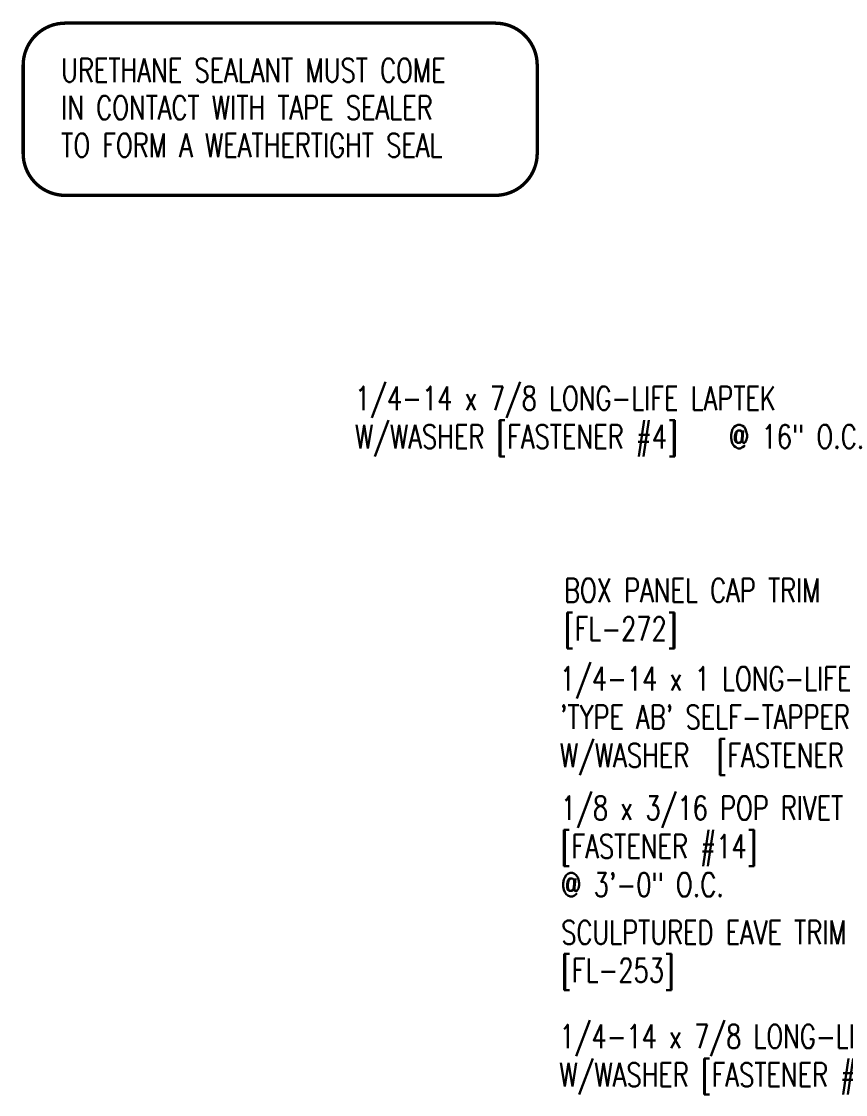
# Model space of a CAD drawing. Header units: inches. Extents: x 1.1 to 38.9, y 6.9 to 55.8.
# Drawn here: x 3.21 to 16.26, y 15.3 to 32.29 of the extents above; entities that cross this region are included whole.
import ezdxf

# ---------------------------------------------------------------- set-up
doc = ezdxf.new("R2010")
doc.units = ezdxf.units.IN
doc.header["$MEASUREMENT"] = 0
doc.layers.add('TEXT', color=2, linetype='Continuous')
doc.styles.add('TEXT1', font='ROMANS.shx', dxfattribs={"width": 0.75, "height": 0.375})

# ---------------------------------------------------------------- blocks, each defined once
blk = doc.blocks.new('FD-F4')
at = {"layer": 'TEXT', "style": 'TEXT1', "width": 0.75}
for s, p in [('1/4-14 x 7/8 LONG-LIFE LAPTEK', (0.0047, -0.0408)), ('W/WASHER [FASTENER #4]', (0.0047, -0.1926))]:
    blk.add_text(s, height=0.09375, dxfattribs=at).set_placement(p)
blk.add_attdef('(QUANTITY)', (1.4847, -0.1926), '', height=0.0938, dxfattribs=at)
at = {"layer": 'TEXT', "style": 'TEXT1', "flags": 1}
for tag, p in [('Description', (0.0624, -0.4349)), ('Multiple', (0.0624, -0.4349)), ('Color', (0.0624, -0.4349)), ('Calc', (0.0624, -0.4349)), ('Opt1', (0.0624, -0.4349)), ('Opt2', (0.0624, -0.4349)), ('Opt3', (0.0624, -0.4349)), ('Part', (0.0624, -0.4349)), ('Spare1', (0.0624, -0.6224)), ('Spare2', (0.0624, -0.6224)), ('Spare3', (0.0624, -0.6224)), ('Spare4', (0.0624, -0.6224)), ('Spare5', (0.0624, -0.6224)), ('Spare6', (0.0624, -0.6224)), ('Spare7', (0.0624, -0.6224)), ('Spare8', (0.0624, -0.6224)), ('Spare9', (0.0624, -0.6224)), ('Spare10', (0.0624, -0.6224))]:
    blk.add_attdef(tag, p, '', height=0.0938, dxfattribs=at)
blk = doc.blocks.new('seal_note_tape')
at = {"layer": 'TEXT', "color": 6, "const_width": 0.0533}
blk.add_lwpolyline([(0.027, 0.693), (0.027, 2.086, -0.414214), (0.693, 2.753), (7.503, 2.753, -0.414214), (8.169, 2.086), (8.169, 0.693, -0.414214), (7.503, 0.027), (0.693, 0.027, -0.414214)], format="xyb", close=True, dxfattribs=at)
at = {"layer": 'TEXT', "style": 'TEXT1', "width": 0.75}
for s, p in [('URETHANE SEALANT MUST COME', (0.63, 1.82)), ('IN CONTACT WITH TAPE SEALER', (0.63, 1.227)), ('TO FORM A WEATHERTIGHT SEAL', (0.63, 0.633))]:
    blk.add_text(s, height=0.375, dxfattribs=at).set_placement(p)
blk = doc.blocks.new('FD-F2b')
at = {"layer": 'TEXT', "style": 'TEXT1', "width": 0.75}
for s, p in [('1/4-14 x 1 LONG-LIFE', (0.0047, -0.0408)), ("'TYPE AB' SELF-TAPPER", (0.0047, -0.1926)), ('W/WASHER', (0.0047, -0.3444)), ('[FASTENER #2B]', (0.6255, -0.3444))]:
    blk.add_text(s, height=0.09375, dxfattribs=at).set_placement(p)
blk.add_attdef('(QUANTITY)', (0.0047, -0.4962), '', height=0.0938, dxfattribs=at)
at = {"layer": 'TEXT', "style": 'TEXT1', "flags": 1}
for tag, p in [('Color', (0.0199, -0.7145)), ('Calc', (0.0199, -0.7145)), ('Opt1', (0.0199, -0.7145)), ('Opt2', (0.0199, -0.7145)), ('Opt3', (0.0199, -0.7145)), ('Description', (0.0199, -0.7145)), ('Multiple', (0.0199, -0.7145)), ('Part', (0.0199, -0.7145)), ('Spare1', (0.0199, -0.902)), ('Spare2', (0.0199, -0.902)), ('Spare3', (0.0199, -0.902)), ('Spare4', (0.0199, -0.902)), ('Spare5', (0.0199, -0.902)), ('Spare6', (0.0199, -0.902)), ('Spare7', (0.0199, -0.902)), ('Spare8', (0.0199, -0.902)), ('Spare9', (0.0199, -0.902)), ('Spare10', (0.0199, -0.902))]:
    blk.add_attdef(tag, p, '', height=0.0938, dxfattribs=at)
blk = doc.blocks.new('FD-F14')
at = {"layer": 'TEXT', "style": 'TEXT1', "width": 0.75}
for s, p in [('1/8 x 3/16 POP RIVET', (0.0047, -0.0408)), ('[FASTENER #14]', (0.0047, -0.1926))]:
    blk.add_text(s, height=0.09375, dxfattribs=at).set_placement(p)
blk.add_attdef('(QUANTITY)', (0.0047, -0.3444), '', height=0.0938, dxfattribs=at)
blk = doc.blocks.new('dsc-FL-253')
at = {"layer": 'TEXT', "style": 'TEXT1', "width": 0.75}
for s, p in [('SCULPTURED EAVE TRIM', (0, 0)), ('[FL-253]', (0, -0.6))]:
    blk.add_text(s, height=0.375, dxfattribs=at).set_placement(p)
at = {"layer": 'TEXT', "style": 'TEXT1', "flags": 1}
for tag, p in [('COLOR', (0, -1.2)), ('CALC', (0, -1.2)), ('OPT1', (0, -1.2)), ('OPT2', (0, -1.2)), ('OPT3', (0, -1.2)), ('GAGE', (0, -1.2)), ('SHPLN', (0, -1.2)), ('PART', (0, -1.2)), ('DESCRIPTION', (0, -1.2)), ('MULTIPLE', (0, -1.2)), ('SPARE1', (0, -1.8)), ('SPARE2', (0, -1.8)), ('SPARE3', (0, -1.8)), ('SPARE4', (0, -1.8)), ('SPARE5', (0, -1.8)), ('SPARE6', (0, -1.8)), ('SPARE7', (0, -1.8)), ('SPARE8', (0, -1.8)), ('SPARE9', (0, -1.8)), ('SPARE10', (0, -1.8))]:
    blk.add_attdef(tag, p, '', height=0.375, dxfattribs=at)

msp = doc.modelspace()

# ---------------------------------------------------------------- block references
at = {"layer": 'TEXT'}
for name, p in [('seal_note_tape', (3.21201, 29.50597)), ('dsc-FL-253', (11.76199, 17.67781))]:
    msp.add_blockref(name, p, dxfattribs=at)
at = {"layer": 'TEXT', "xscale": 4, "yscale": 4, "zscale": 4}
for name, p, values in [('FD-F4', (8.47662, 26.29674), {'(QUANTITY)': '@ 16" O.C.'}), ('FD-F14', (11.73785, 19.81029), {'(QUANTITY)': '@ 3\'-0" O.C.'}), ('FD-F4', (11.71425, 16.1939), {'(QUANTITY)': '@ 12" O.C.'})]:
    msp.add_blockref(name, p, dxfattribs=at).add_auto_attribs(values)
msp.add_blockref('FD-F2b', (11.72212, 21.85806), dxfattribs=at)

# ---------------------------------------------------------------- texts
at = {"layer": 'TEXT', "style": 'TEXT1', "width": 0.75}
for s, p in [('BOX PANEL CAP TRIM', (11.805, 23.0921)), ('[FL-272]', (11.805, 22.48496))]:
    msp.add_text(s, height=0.375, dxfattribs=at).set_placement(p)

doc.saveas('drawing.dxf')
